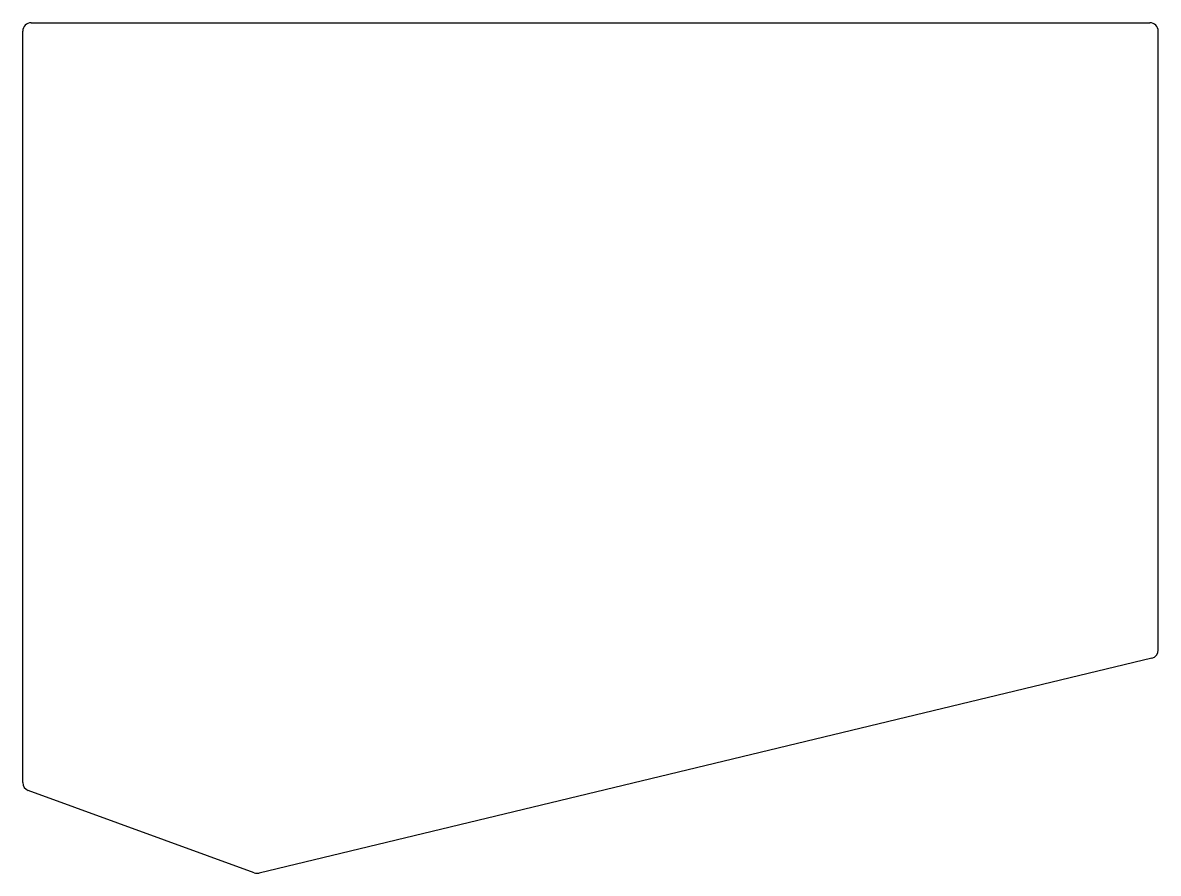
# Model space of a CAD drawing. Header units: millimetres. Extents: x 196 to 463, y -100 to 100.
import ezdxf

# ---------------------------------------------------------------- set-up
doc = ezdxf.new("R2010")
doc.units = ezdxf.units.MM

msp = doc.modelspace()

# ---------------------------------------------------------------- linework, layer by layer
for p, q in [((198, 100), (461, 100)), ((196, -78.6), (196, 98)), ((463, -47.42), (463, 98)), ((461.47, -49.37), (251.59, -99.86)), ((250.43, -99.79), (197.32, -80.48))]:
    msp.add_line(p, q)
for centre, start, end in [((198, 98), 90, 180), ((461, 98), 0, 90), ((461, -47.42), 283.5264, 0), ((198, -78.6), 180, 250.0169), ((251.12, -97.91), 250.0169, 283.5264)]:
    msp.add_arc(centre, 2, start, end)

doc.saveas('drawing.dxf')
